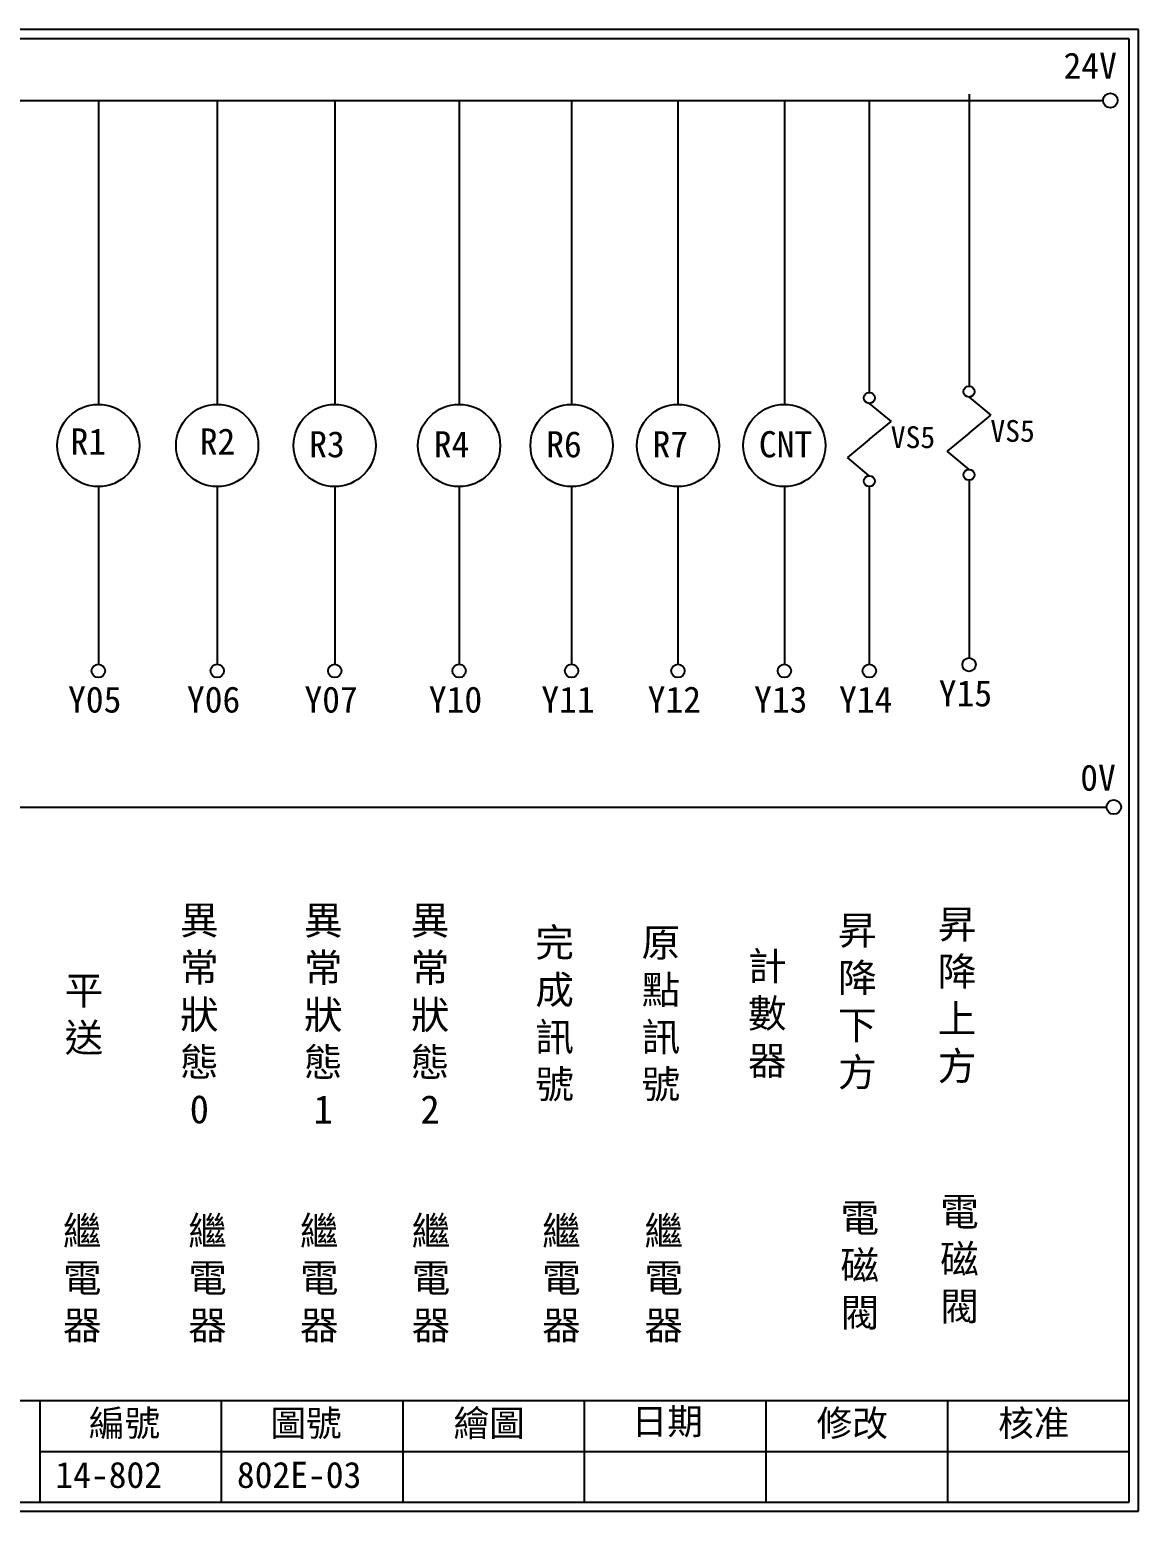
# Model space of a CAD drawing. Extents: x 889 to 1176, y 251 to 455.
# Drawn here: x 1023.4 to 1176.1, y 251.2 to 455.2 of the extents above; entities that cross this region are included whole.
import ezdxf

# ---------------------------------------------------------------- set-up
doc = ezdxf.new("R2010")
doc.units = 0
doc.layers.get('0').update_dxf_attribs({"linetype": 'CONTINUOUS'})
doc.layers.add('圖框層', color=7, linetype='CONTINUOUS')
doc.layers.add('標尺寸層', color=3, linetype='CONTINUOUS')
doc.styles.add('CNS', font='romanc.shx', dxfattribs={"bigfont": 'chineset.shx'})
doc.styles.add('STSL', font='kaiu.ttf')

msp = doc.modelspace()

# ---------------------------------------------------------------- linework, layer by layer
for centre in [(1172.21, 445.42), (1172.69, 348.15)]:
    msp.add_circle(centre, 1)
at = {"layer": '圖框層', "color": 7}
for p, q in [((1176.07, 455.16), (889.07, 455.16)), ((1176.07, 251.2), (1176.07, 455.16)), ((1174.82, 453.91), (890.32, 453.91)), ((1174.82, 252.44), (1174.82, 453.91)), ((890.32, 266.44), (1174.82, 266.44)), ((1024.82, 252.44), (1024.82, 266.44)), ((1049.82, 252.44), (1049.82, 266.44)), ((1074.82, 252.44), (1074.82, 266.44)), ((1099.82, 252.44), (1099.82, 266.44)), ((1124.82, 252.44), (1124.82, 266.44)), ((1149.82, 252.44), (1149.82, 266.44)), ((1024.82, 259.44), (1174.82, 259.44)), ((889.07, 251.2), (1176.07, 251.2)), ((890.32, 252.44), (1174.82, 252.44))]:
    msp.add_line(p, q, dxfattribs=at)
at = {"layer": '標尺寸層', "color": 7}
for p, q in [((893.61, 445.42), (1171.21, 445.42)), ((1032.85, 445.42), (1032.85, 403.59)), ((1049.22, 445.42), (1049.22, 403.59)), ((1065.4, 445.42), (1065.4, 403.59)), ((1082.53, 445.42), (1082.53, 403.59)), ((1098.02, 445.42), (1098.02, 403.59)), ((1112.67, 445.42), (1112.67, 403.59)), ((1127.32, 445.42), (1127.32, 403.59)), ((1139.02, 445.42), (1139.02, 405.22)), ((1152.75, 446.28), (1152.75, 406.09)), ((1152.75, 404.58), (1155.76, 402.09)), ((1139.02, 403.72), (1142.03, 401.23)), ((1152.75, 399.61), (1155.76, 402.09)), ((1139.02, 398.74), (1142.03, 401.23)), ((1139.02, 398.74), (1136.02, 396.25)), ((1152.75, 399.61), (1149.75, 397.12)), ((1139.02, 393.76), (1136.02, 396.25)), ((1152.75, 394.63), (1149.75, 397.12)), ((1032.85, 392.26), (1032.85, 367.81)), ((1049.22, 392.26), (1049.22, 367.81)), ((1065.4, 392.26), (1065.4, 367.81)), ((1082.53, 392.26), (1082.53, 367.81)), ((1098.02, 392.26), (1098.02, 367.81)), ((1112.67, 392.26), (1112.67, 367.81)), ((1127.32, 392.26), (1127.32, 367.81)), ((1139.02, 392.26), (1139.02, 367.81)), ((1152.75, 393.12), (1152.75, 368.67)), ((893.82, 348.15), (1171.69, 348.15))]:
    msp.add_line(p, q, dxfattribs=at)
for centre, radius in [((1152.75, 405.34), 0.751), ((1139.02, 404.47), 0.751), ((1032.85, 397.92), 5.66), ((1049.22, 397.92), 5.66), ((1065.4, 397.92), 5.66), ((1082.53, 397.92), 5.66), ((1098.02, 397.92), 5.66), ((1112.67, 397.92), 5.66), ((1127.32, 397.92), 5.66), ((1139.02, 393.01), 0.751), ((1152.75, 393.88), 0.751), ((1032.85, 366.89), 0.92), ((1049.22, 366.89), 0.92), ((1065.4, 366.89), 0.92), ((1082.53, 366.89), 0.92), ((1098.02, 366.89), 0.92), ((1112.67, 366.89), 0.92), ((1127.32, 366.89), 0.92), ((1139.02, 366.89), 0.92), ((1152.75, 367.75), 0.92)]:
    msp.add_circle(centre, radius, dxfattribs=at)

# ---------------------------------------------------------------- texts
at = {"layer": '圖框層', "color": 4, "style": 'STSL'}
for s, height, p in [('24V', 3.6, (1165.77, 448.41)), ('R1', 3.6, (1029.01, 396.67)), ('R2', 3.6, (1046.81, 396.67)), ('R3', 3.6, (1061.89, 396.29)), ('R4', 3.6, (1079.03, 396.29)), ('R6', 3.6, (1094.52, 396.29)), ('R7', 3.6, (1109.16, 396.29)), ('CNT', 3.6, (1123.81, 396.29)), ('VS5', 3, (1141.97, 397.56)), ('VS5', 3, (1155.69, 398.42)), ('Y15', 3.6, (1148.58, 362.01)), ('Y05', 3.6, (1028.68, 361.15)), ('Y06', 3.6, (1045.05, 361.15)), ('Y07', 3.6, (1061.23, 361.15)), ('Y10', 3.6, (1078.36, 361.15)), ('Y11', 3.6, (1093.85, 361.15)), ('Y12', 3.6, (1108.5, 361.15)), ('Y13', 3.6, (1123.15, 361.15)), ('Y14', 3.6, (1134.85, 361.15)), ('0V', 3.6, (1168.07, 350.4)), ('編號', 3.6, (1031.54, 261.53)), ('圖號', 3.6, (1056.54, 261.53)), ('繪圖', 3.6, (1081.76, 261.53)), ('日期', 3.6, (1106.29, 261.78)), ('修改', 3.6, (1131.76, 261.53)), ('核准', 3.6, (1156.76, 261.53)), ('14-802', 3.6, (1026.93, 254.42)), ('802E-03', 3.6, (1051.93, 254.42))]:
    msp.add_text(s, height=height, dxfattribs=at).set_placement(p)
at = {"layer": '標尺寸層', "color": 7, "char_height": 3.9, "attachment_point": 5, "style": 'CNS'}
for s, insert, width in [('{\\fDFKai-SB|b0|i0|c136|p65;異常狀態0}', (1046.76, 319.53), 2.8481), ('{\\fDFKai-SB|b0|i0|c136|p65;異常狀態1}', (1063.82, 319.53), 2.8481), ('{\\fDFKai-SB|b0|i0|c136|p65;異常狀態2}', (1078.53, 319.53), 2.8481), ('{\\fDFKai-SB|b0|i0|c136|p65;昇降下方}', (1137.37, 321.18), 2.8481), ('{\\fDFKai-SB|b0|i0|c136|p65;昇降上方}', (1151.1, 322.04), 2.8481), ('{\\fDFKai-SB|b0|i0|c136|p65;完成訊號}', (1095.68, 319.53), 2.8481), ('{\\fDFKai-SB|b0|i0|c136|p65;原點訊號}', (1110.32, 319.53), 2.8481), ('{\\fDFKai-SB|b0|i0|c136|p65;計數器}', (1124.97, 319.53), 2.8481), ('{\\fDFKai-SB|b0|i0|c136|p65;平送}', (1030.87, 319.43), 2.8481), ('{\\fDFKai-SB|b0|i0|c136|p65;電磁閥}', (1137.71, 284.86), 8.6627), ('{\\fDFKai-SB|b0|i0|c136|p65;電磁閥}', (1151.44, 285.72), 8.6627), ('{\\fDFKai-SB|b0|i0|c136|p65;繼電器}', (1030.63, 283.11), 8.6627), ('{\\fDFKai-SB|b0|i0|c136|p65;繼電器}', (1047.89, 283.11), 8.6627), ('{\\fDFKai-SB|b0|i0|c136|p65;繼電器}', (1063.27, 283.11), 8.6627), ('{\\fDFKai-SB|b0|i0|c136|p65;繼電器}', (1078.66, 283.11), 8.6627), ('{\\fDFKai-SB|b0|i0|c136|p65;繼電器}', (1096.62, 283.11), 8.6627), ('{\\fDFKai-SB|b0|i0|c136|p65;繼電器}', (1110.71, 283.11), 8.6627)]:
    msp.add_mtext(s, dxfattribs=dict(at, insert=insert, width=width))

doc.saveas('drawing.dxf')
